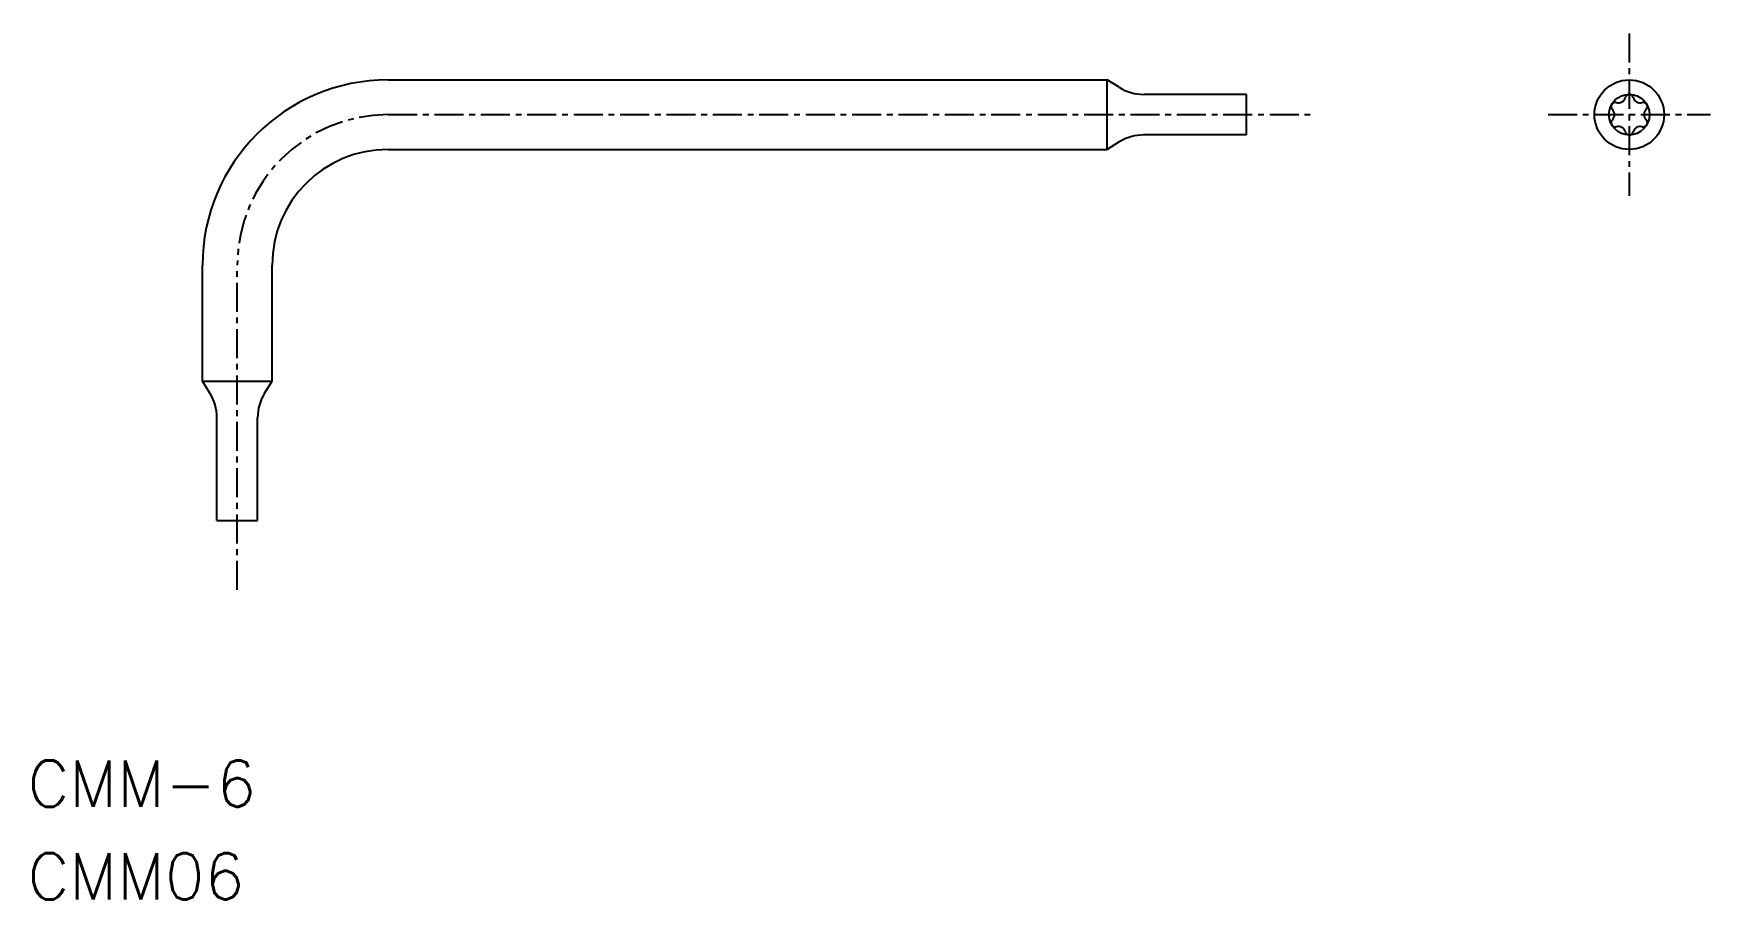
# Model space of a CAD drawing. Extents: x 7.1 to 79.4, y 7.9 to 45.3.
import ezdxf

# ---------------------------------------------------------------- set-up
doc = ezdxf.new("R2010")
doc.units = 0
doc.linetypes.add('CENTER', pattern=[2, 1.25, -0.25, 0.25, -0.25])
doc.layers.get('0').update_dxf_attribs({"linetype": 'CONTINUOUS'})
doc.layers.add('CENTER', color=1, linetype='CENTER')
doc.styles.get("Standard").update_dxf_attribs({"font": 'romans.shx', "bigfont": 'extfont.shx'})

msp = doc.modelspace()

# ---------------------------------------------------------------- linework, layer by layer
at = {"color": 7, "linetype": 'CONTINUOUS'}
for p, q in [((22.42, 43.256), (53.42, 43.256)), ((53.42, 40.256), (53.42, 43.256)), ((53.933, 42.935), (53.42, 43.256)), ((59.42, 42.631), (54.993, 42.631)), ((59.42, 40.881), (59.42, 42.631)), ((53.933, 40.577), (53.42, 40.256)), ((59.42, 40.881), (54.993, 40.881)), ((22.42, 40.256), (53.42, 40.256)), ((14.42, 30.256), (14.42, 35.256)), ((17.42, 30.256), (17.42, 35.256)), ((14.741, 29.742), (14.42, 30.256)), ((14.42, 30.256), (17.42, 30.256)), ((17.099, 29.742), (17.42, 30.256)), ((15.045, 24.256), (15.045, 28.682)), ((16.795, 24.256), (16.795, 28.682)), ((15.045, 24.256), (16.795, 24.256))]:
    msp.add_line(p, q, dxfattribs=at)
for radius in [1.5, 0.875]:
    msp.add_circle((75.92, 41.756), radius, dxfattribs=at)
for centre, radius, start, end in [((22.42, 35.256), 8, 90, 180), ((54.993, 44.631), 2, 237.99462, 270), ((75.314, 42.106), 0.175, 74.65306, 225.34694), ((74.968, 41.756), 0.317, 314.65306, 45.34694), ((75.444, 42.58), 0.317, 254.65306, 345.34694), ((75.92, 42.456), 0.175, 14.65306, 165.34694), ((76.396, 42.58), 0.317, 194.65306, 285.34694), ((76.526, 42.106), 0.175, 314.65306, 105.34694), ((76.872, 41.756), 0.317, 134.65306, 225.34694), ((75.314, 41.406), 0.175, 134.65306, 285.34694), ((75.444, 40.931), 0.317, 14.65306, 105.34694), ((76.396, 40.931), 0.317, 74.65306, 165.34694), ((76.526, 41.406), 0.175, 254.65306, 45.34694), ((54.993, 38.881), 2, 90, 122.00538), ((75.92, 41.056), 0.175, 194.65306, 345.34694), ((22.42, 35.256), 5, 90, 180), ((13.045, 28.682), 2, 0, 32.00538), ((18.795, 28.682), 2, 147.99462, 180)]:
    msp.add_arc(centre, radius, start, end, dxfattribs=at)
at = {"layer": 'CENTER', "color": 1, "linetype": 'CENTER'}
for p, q in [((75.92, 45.256), (75.92, 38.256)), ((22.42, 41.756), (62.42, 41.756)), ((72.42, 41.756), (79.42, 41.756)), ((15.92, 21.256), (15.92, 35.256))]:
    msp.add_line(p, q, dxfattribs=at)
msp.add_arc((22.42, 35.256), 6.5, 90, 180, dxfattribs=at)

# ---------------------------------------------------------------- texts
at = {"color": 7, "linetype": 'CONTINUOUS'}
for s, p in [('CMM-6', (6.88, 11.901)), ('CMM06', (6.88, 7.901))]:
    msp.add_text(s, height=2, dxfattribs=at).set_placement(p)

doc.saveas('drawing.dxf')
